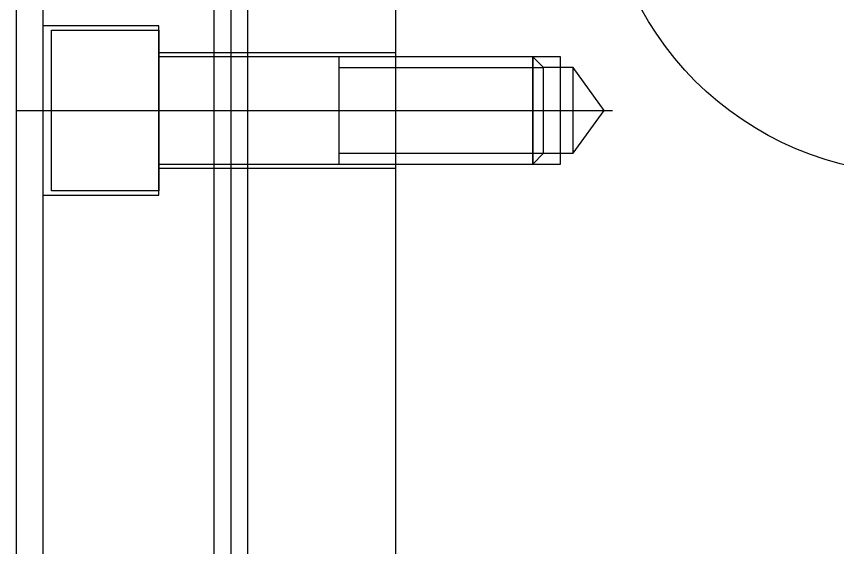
# Model space of a CAD drawing. Header units: millimetres. Extents: x -1 to 1014, y -756 to 757.
# Drawn here: x 377.5 to 429.7, y 93.1 to 126.9 of the extents above; entities that cross this region are included whole.
import ezdxf

# ---------------------------------------------------------------- set-up
doc = ezdxf.new("R2010")
doc.units = ezdxf.units.MM

# ---------------------------------------------------------------- blocks, each defined once
blk = doc.blocks.new('blockName2')
for points in [[(377.481, 29.578), (377.481, 203.965)], [(379.186, 29.578), (379.186, 203.965)], [(401.611, 29.578), (401.611, 137.004)], [(390.063, 29.578), (390.063, 133.11)], [(391.137, 29.578), (391.137, 133.11)], [(392.211, 29.578), (392.211, 133.11)], [(379.186, 115.505), (386.545, 115.505), (386.545, 126.275), (379.186, 126.275)], [(386.545, 115.774), (379.723, 115.774), (379.723, 126.006), (386.545, 126.006), (386.545, 115.774)], [(386.545, 124.569), (401.611, 124.569)], [(410.333, 124.301), (386.545, 124.301)], [(398.014, 117.479), (398.014, 124.301)], [(410.333, 117.479), (412.089, 117.479), (412.089, 124.301), (410.333, 124.301), (410.333, 117.479)], [(410.333, 117.479), (410.333, 124.301)], [(411.015, 123.619), (410.333, 124.301)], [(398.014, 123.619), (411.015, 123.619)], [(411.015, 118.162), (412.895, 118.162), (414.864, 120.89), (412.895, 123.619), (411.015, 123.619)], [(411.015, 118.162), (411.015, 123.619)], [(412.895, 118.162), (412.895, 123.619)], [(377.481, 120.89), (415.401, 120.89)], [(398.014, 118.162), (411.015, 118.162)], [(410.333, 117.479), (411.015, 118.162)], [(386.545, 117.479), (410.333, 117.479)], [(386.545, 117.211), (401.611, 117.211)]]:
    blk.add_lwpolyline(points)
blk.add_circle((434.913, 137.004), 20.1424)

msp = doc.modelspace()

# ---------------------------------------------------------------- block references
msp.add_blockref('blockName2', (0, 0))

doc.saveas('drawing.dxf')
